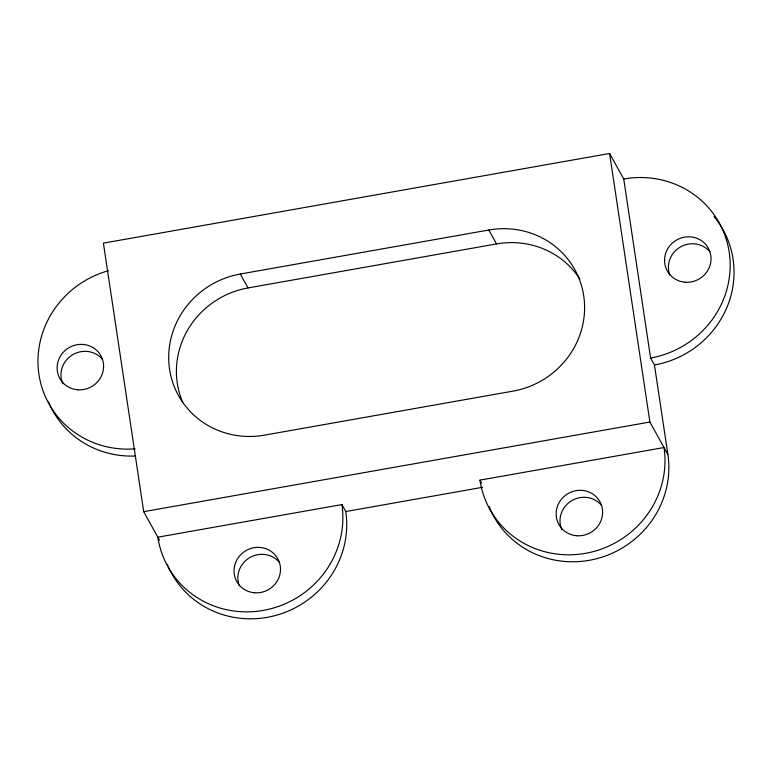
<?xml version="1.0" encoding="UTF-8"?>
<svg xmlns="http://www.w3.org/2000/svg" width="772" height="772" viewBox="0 0 772 772"><rect width="100%" height="100%" fill="white"/><g stroke="black" fill="none" stroke-linecap="round" stroke-linejoin="round"><path stroke-width="1.16" d="M489.052 506.461A93.894 90.073 -29 0 0 599.429 557.934A93.894 90.073 -29 0 0 667.886 454.486L654.453 364.973L650.603 358.015L623.737 178.988L609.6 153.483L103.409 243.132L143.698 511.672L159.486 540.159M240.314 274.021L488.811 230.008A84.505 81.07 -29 0 1 583.728 295.908A84.505 81.07 -29 0 1 512.984 391.134L264.487 435.147A84.505 81.07 -29 0 1 169.57 369.257A84.505 81.07 -29 0 1 240.314 274.021L248.024 287.937A84.505 81.07 -29 0 0 182.761 402.444M248.024 287.937L496.521 243.923A84.505 81.07 -29 0 1 579.878 279.097M143.698 511.672L649.889 422.023L667.886 454.486M341.909 504.579L157.835 537.177A93.894 90.073 -29 0 0 263.3 610.391A93.894 90.073 -29 0 0 341.909 504.579L345.76 511.537A93.894 90.073 -29 0 1 277.891 614.811A93.894 90.073 -29 0 1 167.379 564.602M479.962 480.126L664.026 447.528A93.894 90.073 -29 0 1 585.427 553.341A93.894 90.073 -29 0 1 479.962 480.126L481.612 483.108M345.76 511.537L482.635 487.296M488.811 230.008L496.521 243.923M609.6 153.483L649.889 422.023M135.554 456.011A93.894 90.073 -29 0 1 48.482 401.874M239.31 585.716A23.469 22.523 -29 0 1 249.732 557.635A23.469 22.523 -29 0 1 279.358 562.354M623.737 178.988A93.894 90.073 -29 0 1 729.202 252.203A93.894 90.073 -29 0 1 650.603 358.015M135.187 448.841A93.894 90.073 -29 0 1 38.938 374.449A93.894 90.073 -29 0 1 108.466 270.702M714.013 216.585A93.894 90.073 -29 0 1 654.453 364.973M62.86 383.8A23.469 22.523 -29 0 1 72.307 354.956A23.469 22.523 -29 0 1 102.464 359.356M561.881 529.746A23.469 22.523 -29 0 1 571.328 500.903A23.469 22.523 -29 0 1 601.484 505.303M669.835 275.141A23.469 22.523 -29 0 1 680.257 247.059A23.469 22.523 -29 0 1 709.893 251.778M254.548 592.78A23.469 22.523 -29 0 0 278.615 560.385A23.469 22.523 -29 0 0 238.616 557.172A23.469 22.523 -29 0 0 254.548 592.78M77.644 389.783A23.469 22.523 -29 0 0 101.711 357.388A23.469 22.523 -29 0 0 61.712 354.174A23.469 22.523 -29 0 0 77.644 389.783M576.665 535.729A23.469 22.523 -29 0 0 600.732 503.334A23.469 22.523 -29 0 0 560.733 500.121A23.469 22.523 -29 0 0 576.665 535.729M685.073 282.205A23.469 22.523 -29 0 0 709.14 249.81A23.469 22.523 -29 0 0 669.141 246.596A23.469 22.523 -29 0 0 685.073 282.205"/></g></svg>
